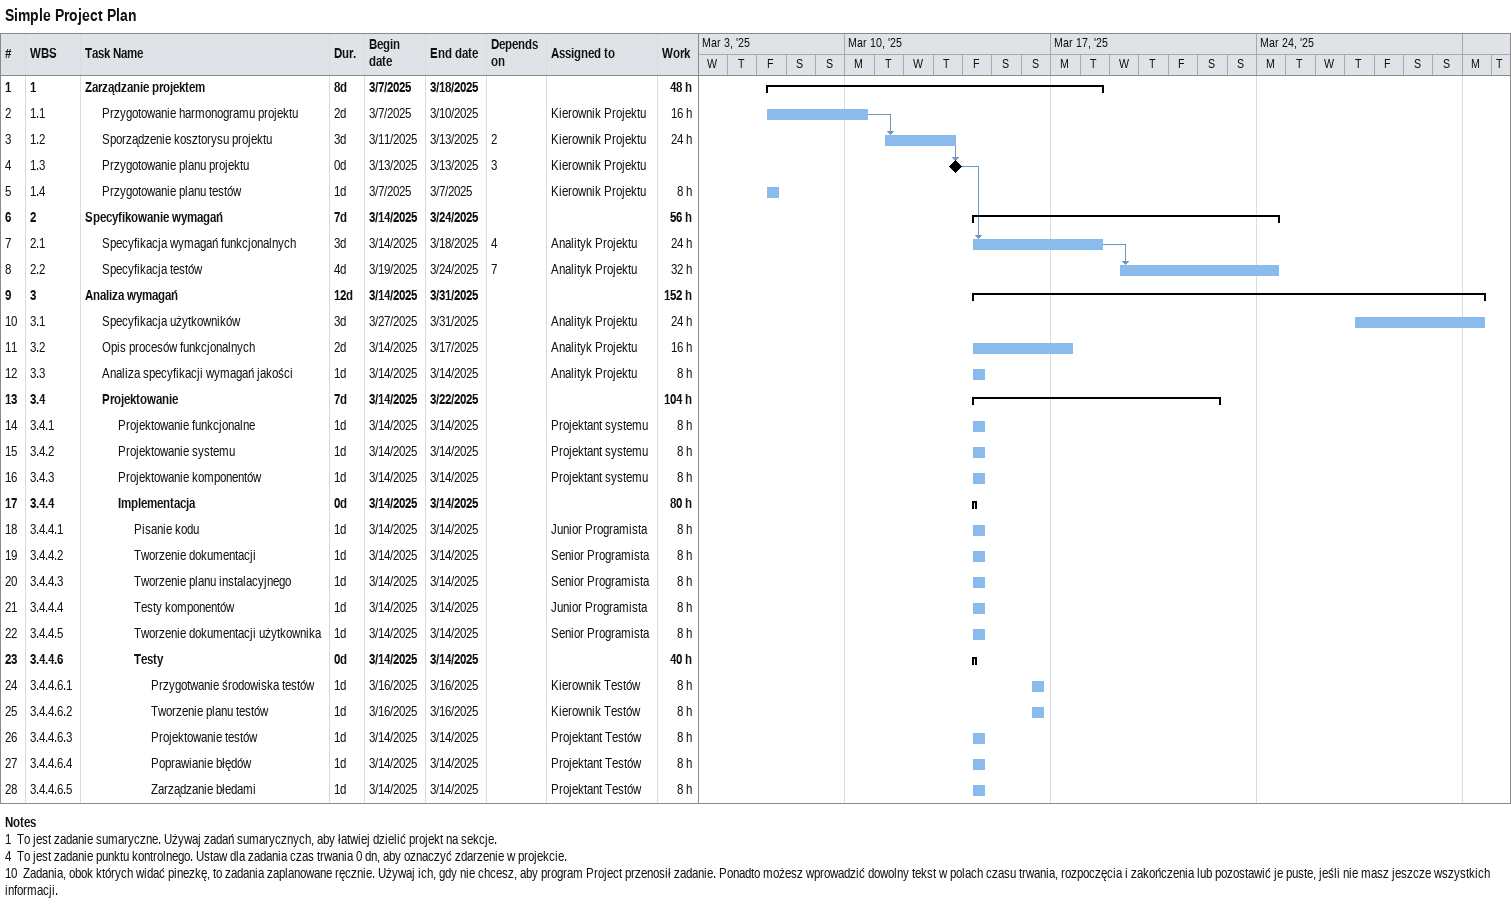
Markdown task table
Simple Project Plan

| ID | WBS | Task | Duration | Start | Finish | Predecessors | Resources | Work (h) |
|---|---|---|---|---|---|---|---|---|
| 1 | 1 | **Zarządzanie projektem** | 8d | 2025-03-07 | 2025-03-18 |  |  | 48 |
| 2 | 1.1 | Przygotowanie harmonogramu projektu | 2d | 2025-03-07 | 2025-03-10 |  | Kierownik Projektu | 16 |
| 3 | 1.2 | Sporządzenie kosztorysu projektu | 3d | 2025-03-11 | 2025-03-13 | 2 | Kierownik Projektu | 24 |
| 4 | 1.3 | Przygotowanie planu projektu | 0d | 2025-03-13 | 2025-03-13 | 3 | Kierownik Projektu |  |
| 5 | 1.4 | Przygotowanie planu testów | 1d | 2025-03-07 | 2025-03-07 |  | Kierownik Projektu | 8 |
| 6 | 2 | **Specyfikowanie wymagań** | 7d | 2025-03-14 | 2025-03-24 |  |  | 56 |
| 7 | 2.1 | Specyfikacja wymagań funkcjonalnych | 3d | 2025-03-14 | 2025-03-18 | 4 | Analityk Projektu | 24 |
| 8 | 2.2 | Specyfikacja testów | 4d | 2025-03-19 | 2025-03-24 | 7 | Analityk Projektu | 32 |
| 9 | 3 | **Analiza wymagań** | 12d | 2025-03-14 | 2025-03-31 |  |  | 152 |
| 10 | 3.1 | Specyfikacja użytkowników | 3d | 2025-03-27 | 2025-03-31 |  | Analityk Projektu | 24 |
| 11 | 3.2 | Opis procesów funkcjonalnych | 2d | 2025-03-14 | 2025-03-17 |  | Analityk Projektu | 16 |
| 12 | 3.3 | Analiza specyfikacji wymagań jakości | 1d | 2025-03-14 | 2025-03-14 |  | Analityk Projektu | 8 |
| 13 | 3.4 | **Projektowanie** | 7d | 2025-03-14 | 2025-03-22 |  |  | 104 |
| 14 | 3.4.1 | Projektowanie funkcjonalne | 1d | 2025-03-14 | 2025-03-14 |  | Projektant systemu | 8 |
| 15 | 3.4.2 | Projektowanie systemu | 1d | 2025-03-14 | 2025-03-14 |  | Projektant systemu | 8 |
| 16 | 3.4.3 | Projektowanie komponentów | 1d | 2025-03-14 | 2025-03-14 |  | Projektant systemu | 8 |
| 17 | 3.4.4 | **Implementacja** | 0d | 2025-03-14 | 2025-03-14 |  |  | 80 |
| 18 | 3.4.4.1 | Pisanie kodu | 1d | 2025-03-14 | 2025-03-14 |  | Junior Programista | 8 |
| 19 | 3.4.4.2 | Tworzenie dokumentacji | 1d | 2025-03-14 | 2025-03-14 |  | Senior Programista | 8 |
| 20 | 3.4.4.3 | Tworzenie planu instalacyjnego | 1d | 2025-03-14 | 2025-03-14 |  | Senior Programista | 8 |
| 21 | 3.4.4.4 | Testy komponentów | 1d | 2025-03-14 | 2025-03-14 |  | Junior Programista | 8 |
| 22 | 3.4.4.5 | Tworzenie dokumentacji użytkownika | 1d | 2025-03-14 | 2025-03-14 |  | Senior Programista | 8 |
| 23 | 3.4.4.6 | **Testy** | 0d | 2025-03-14 | 2025-03-14 |  |  | 40 |
| 24 | 3.4.4.6.1 | Przygotwanie środowiska testów | 1d | 2025-03-16 | 2025-03-16 |  | Kierownik Testów | 8 |
| 25 | 3.4.4.6.2 | Tworzenie planu testów | 1d | 2025-03-16 | 2025-03-16 |  | Kierownik Testów | 8 |
| 26 | 3.4.4.6.3 | Projektowanie testów | 1d | 2025-03-14 | 2025-03-14 |  | Projektant Testów | 8 |
| 27 | 3.4.4.6.4 | Poprawianie błędów | 1d | 2025-03-14 | 2025-03-14 |  | Projektant Testów | 8 |
| 28 | 3.4.4.6.5 | Zarządzanie błedami | 1d | 2025-03-14 | 2025-03-14 |  | Projektant Testów | 8 |

Notes
- 1: To jest zadanie sumaryczne. Używaj zadań sumarycznych, aby łatwiej dzielić projekt na sekcje.
- 4: To jest zadanie punktu kontrolnego. Ustaw dla zadania czas trwania 0 dn, aby oznaczyć zdarzenie w projekcie.
- 10: Zadania, obok których widać pinezkę, to zadania zaplanowane ręcznie. Używaj ich, gdy nie chcesz, aby program Project przenosił zadanie. Ponadto możesz wprowadzić dowolny tekst w polach czasu trwania, rozpoczęcia i zakończenia lub pozostawić je puste, jeśli nie masz jeszcze wszystkich informacji.
